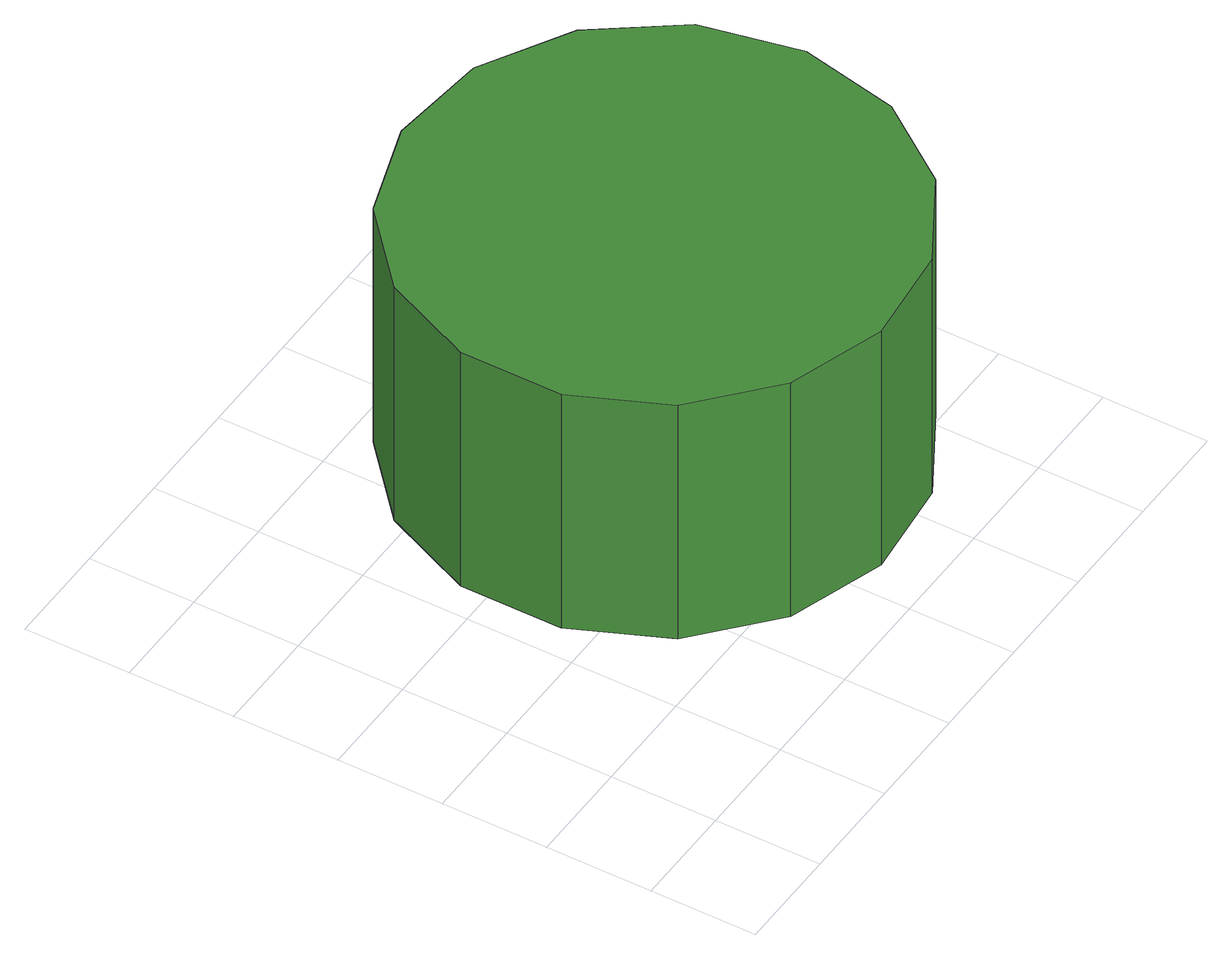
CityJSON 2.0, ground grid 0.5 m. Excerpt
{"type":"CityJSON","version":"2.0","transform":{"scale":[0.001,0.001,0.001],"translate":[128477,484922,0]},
"CityObjects":{
"tree1":{"type":"SolitaryVegetationObject","attributes":{"function":"something"},"geometry":[{"type":"MultiSurface","lod":"1","boundaries":[[[0,1,2,3,4,5,6,7,8,9,10,11,12,13,14]],[[15,16,17,18,19,20,21,22,23,24,25,26,27,28,29]],[[0,29,28,1]],[[1,28,27,2]],[[2,27,26,3]],[[3,26,25,4]],[[4,25,24,5]],[[5,24,23,6]],[[6,23,22,7]],[[7,22,21,8]],[[8,21,20,9]],[[9,20,19,10]],[[10,19,18,11]],[[11,18,17,12]],[[12,17,16,13]],[[13,16,15,14]],[[14,15,29,0]]]}]}
},
"vertices":[
[2943,1387,1749],[2843,1857,1749],[2561,2246,1749],[2145,2486,1749],[1667,2536,1749],[1210,2388,1749],[853,2066,1749],[658,1627,1749],[658,1147,1749],[853,708,1749],[1210,387,1749],[1667,238,1749],[2145,289,1749],[2561,529,1749],[2843,917,1749],[2843,917,459],[2561,529,459],[2145,289,459],[1667,238,459],[1210,387,459],[853,708,459],[658,1147,459],[658,1627,459],[853,2066,459],[1210,2388,459],[1667,2536,459],[2145,2486,459],[2561,2246,459],[2843,1857,459],[2943,1387,459]
]}
